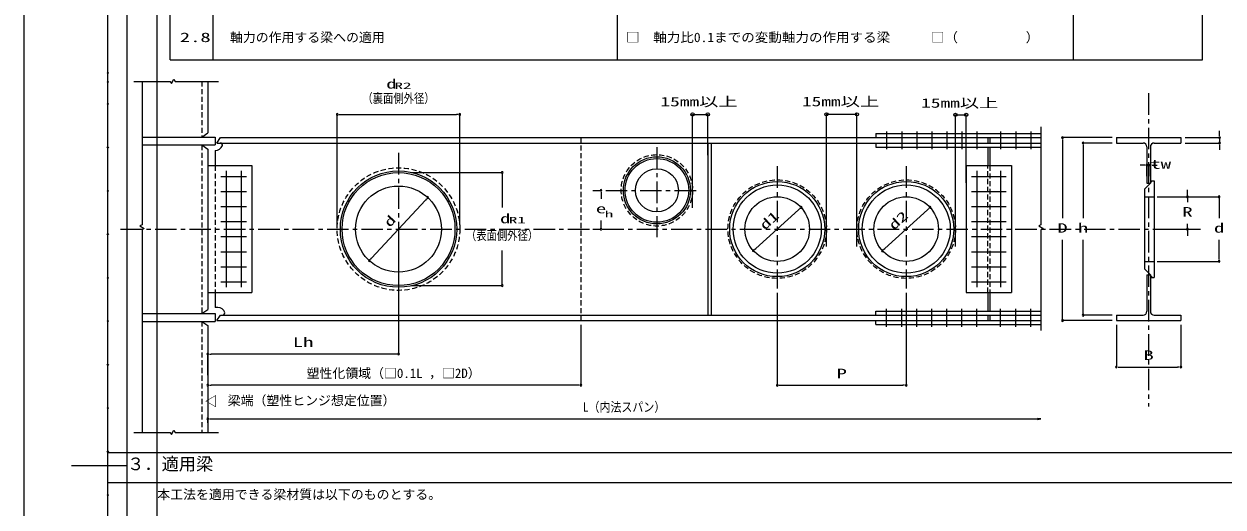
# Model space of a CAD drawing. Units: millimetres on the paper. Extents: x -420 to 420, y -297 to 297.
# Drawn here: x -420.5 to -141.7, y -33.6 to 78.7 of the extents above; entities that cross this region are included whole.
import ezdxf
from ezdxf.enums import TextEntityAlignment as Align

# ---------------------------------------------------------------- set-up
doc = ezdxf.new("R2010")
doc.units = ezdxf.units.MM
doc.linetypes.add('CHAIN1', pattern=[8, 5, -1, 1, -1])
doc.linetypes.add('DASHED1', pattern=[1.8, 1.2, -0.6])
doc.layers.add('0-0', color=7, linetype='Continuous')
doc.styles.add('ＭＳ ゴシック', font='')
doc.styles.get('ＭＳ ゴシック').set_extended_font_data('MS Gothic')

msp = doc.modelspace()

# ---------------------------------------------------------------- linework, layer by layer
at = {"layer": '0-0', "color": 6}
for p, q in [((-396.5, -256.5), (-396.5, 239.8)), ((-389.5, -256.5), (-389.5, 239.8)), ((-401, -20.904), (-133.667, -20.904)), ((-409.463, -23.904), (-396.5, -23.904)), ((-401, -27.904), (-133.667, -27.904))]:
    msp.add_line(p, q, dxfattribs=at)
at = {"layer": '0-0'}
for p, q in [((-386.5, 70.3), (-386.5, 210.3)), ((-376.5, 70.3), (-376.5, 210.3)), ((-282.5, 70.3), (-282.5, 210.3)), ((-176.5, 70.3), (-176.5, 210.3)), ((-146.5, 70.3), (-146.5, 210.3)), ((-386.5, 70.3), (-146.5, 70.3)), ((-377.763, 65.339), (-377.763, 53.34)), ((-347.672, 32.009), (-347.672, 57.647)), ((-347.272, 57.647), (-346.872, 57.647)), ((-346.872, 57.647), (-319.972, 57.647)), ((-319.572, 57.647), (-319.972, 57.647)), ((-319.172, 32.009), (-319.172, 57.647)), ((-265.048, 57.647), (-261.525, 57.647)), ((-265.048, 35.973), (-265.048, 57.647)), ((-261.525, 48.223), (-261.525, 57.647)), ((-233.928, 57.677), (-226.828, 57.677)), ((-233.928, 26.973), (-233.928, 57.677)), ((-226.828, 26.973), (-226.828, 57.677)), ((-203.928, 57.56), (-201.428, 57.56)), ((-203.928, 26.973), (-203.928, 57.56)), ((-201.428, 41.723), (-201.428, 57.56)), ((-379.163, 52.359), (-377.763, 53.34)), ((-222.428, 53.209), (-184.075, 53.209)), ((-222.428, 53.209), (-222.428, 52.259)), ((-219.928, 53.709), (-219.928, 49.559)), ((-216.428, 53.709), (-216.428, 49.559)), ((-212.928, 53.709), (-212.928, 49.559)), ((-209.428, 53.709), (-209.428, 49.559)), ((-205.928, 53.709), (-205.928, 49.559)), ((-202.428, 53.709), (-202.428, 49.559)), ((-198.928, 53.709), (-198.928, 49.559)), ((-193.428, 53.709), (-193.428, 49.559)), ((-189.928, 53.709), (-189.928, 49.559)), ((-186.428, 53.709), (-186.428, 49.559)), ((-142.522, 53.059), (-142.522, 53.859)), ((-142.522, 52.659), (-142.522, 53.059)), ((-393.028, 52.359), (-376.013, 52.359)), ((-393.028, 50.559), (-376.013, 50.559)), ((-379.163, 50.559), (-377.763, 49.579)), ((-376.013, 52.359), (-376.013, 50.559)), ((-375.663, 51.009), (-374.788, 52.259)), ((-375.663, 51.009), (-184.075, 51.009)), ((-374.788, 52.259), (-184.075, 52.259)), ((-261.525, 51.009), (-261.525, 11.009)), ((-260.725, 51.009), (-260.725, 11.009)), ((-222.428, 51.009), (-222.428, 50.059)), ((-196.428, 52.259), (-196.428, 51.009)), ((-195.928, 52.259), (-195.928, 51.009)), ((-167.517, 52.259), (-179.04, 52.259)), ((-179.04, 51.859), (-179.04, 51.459)), ((-179.04, 51.459), (-179.04, 33.509)), ((-167.517, 51.009), (-174.261, 51.009)), ((-174.261, 50.609), (-174.261, 50.209)), ((-174.261, 50.209), (-174.261, 33.509)), ((-166.517, 52.259), (-151.517, 52.259)), ((-166.517, 52.259), (-166.517, 51.009)), ((-166.517, 51.009), (-160.317, 51.009)), ((-157.717, 51.009), (-151.517, 51.009)), ((-151.517, 52.259), (-151.517, 51.009)), ((-150.517, 52.259), (-142.522, 52.259)), ((-150.517, 51.009), (-142.522, 51.009)), ((-142.522, 52.259), (-142.522, 51.009)), ((-142.522, 50.609), (-142.522, 50.209)), ((-142.522, 50.209), (-142.522, 49.409)), ((-377.763, 49.579), (-377.763, 12.34)), ((-376.013, 49.259), (-376.013, 45.759)), ((-222.428, 50.059), (-184.075, 50.059)), ((-196.428, 50.059), (-196.428, 45.759)), ((-195.928, 50.059), (-195.928, 45.759)), ((-159.417, 50.109), (-159.417, 41.659)), ((-158.617, 50.109), (-158.617, 41.659)), ((-377.763, 45.759), (-367.513, 45.759)), ((-367.513, 45.759), (-367.513, 16.259)), ((-201.428, 45.759), (-201.428, 16.259)), ((-201.428, 45.759), (-190.928, 45.759)), ((-190.928, 45.759), (-190.928, 16.259)), ((-160.217, 45.856), (-161.017, 45.856)), ((-159.817, 45.856), (-160.217, 45.856)), ((-159.417, 43.269), (-159.417, 45.856)), ((-159.417, 45.856), (-158.617, 45.856)), ((-158.617, 43.269), (-158.617, 45.856)), ((-158.217, 45.856), (-157.817, 45.856)), ((-157.817, 45.856), (-157.017, 45.856)), ((-374.763, 43.259), (-368.763, 43.259)), ((-373.513, 44.509), (-373.513, 17.509)), ((-370.013, 44.509), (-370.013, 17.509)), ((-330.422, 44.134), (-309.313, 44.134)), ((-309.313, 43.734), (-309.313, 43.334)), ((-309.313, 43.334), (-309.313, 36.009)), ((-200.178, 43.259), (-192.178, 43.259)), ((-198.928, 44.509), (-198.928, 17.509)), ((-193.428, 44.509), (-193.428, 17.509)), ((-158.617, 41.959), (-158.317, 41.959)), ((-158.317, 42.259), (-157.717, 42.259)), ((-158.317, 41.959), (-158.317, 42.259)), ((-157.717, 42.259), (-157.717, 19.759)), ((-374.763, 39.759), (-368.763, 39.759)), ((-288.241, 40.009), (-286.331, 40.009)), ((-286.331, 39.609), (-286.331, 39.209)), ((-286.331, 39.209), (-286.331, 38.009)), ((-200.178, 39.759), (-192.178, 39.759)), ((-160.017, 40.259), (-158.617, 41.659)), ((-160.017, 40.259), (-160.017, 38.509)), ((-159.417, 41.659), (-158.617, 41.659)), ((-149.989, 39.309), (-149.989, 40.109)), ((-149.989, 38.909), (-149.989, 39.309)), ((-374.763, 36.259), (-368.763, 36.259)), ((-327.179, 37.767), (-339.665, 24.252)), ((-326.908, 38.061), (-327.179, 37.767)), ((-200.178, 36.259), (-192.178, 36.259)), ((-160.017, 38.509), (-157.717, 38.509)), ((-160.017, 38.509), (-160.017, 23.509)), ((-157.017, 38.509), (-142.628, 38.509)), ((-157.017, 38.509), (-149.989, 38.509)), ((-149.989, 38.509), (-149.989, 37.259)), ((-142.628, 38.109), (-142.628, 37.709)), ((-142.628, 37.709), (-142.628, 33.509)), ((-240.401, 35.495), (-250.355, 26.524)), ((-240.104, 35.763), (-240.401, 35.495)), ((-210.418, 35.513), (-220.338, 26.505)), ((-210.122, 35.782), (-210.418, 35.513)), ((-374.763, 32.759), (-368.763, 32.759)), ((-288.241, 31.009), (-286.331, 31.009)), ((-286.331, 31.809), (-286.331, 33.009)), ((-286.331, 31.409), (-286.331, 31.809)), ((-200.178, 32.759), (-192.178, 32.759)), ((-157.017, 31.009), (-149.989, 31.009)), ((-149.989, 31.009), (-149.989, 32.259)), ((-374.763, 29.259), (-368.763, 29.259)), ((-333.422, 30.009), (-333.422, 1.976)), ((-200.178, 29.259), (-192.178, 29.259)), ((-179.04, 10.559), (-179.04, 28.509)), ((-174.261, 11.809), (-174.261, 28.509)), ((-149.989, 30.609), (-149.989, 30.209)), ((-149.989, 30.209), (-149.989, 29.409)), ((-142.628, 24.309), (-142.628, 28.509)), ((-374.763, 25.759), (-368.763, 25.759)), ((-309.313, 18.684), (-309.313, 26.009)), ((-250.652, 26.256), (-250.355, 26.524)), ((-220.634, 26.236), (-220.338, 26.505)), ((-200.178, 25.759), (-192.178, 25.759)), ((-339.937, 23.958), (-339.665, 24.252)), ((-160.017, 23.509), (-157.717, 23.509)), ((-160.017, 23.509), (-160.017, 21.759)), ((-157.017, 23.509), (-142.628, 23.509)), ((-142.628, 23.909), (-142.628, 24.309)), ((-374.763, 22.259), (-368.763, 22.259)), ((-200.178, 22.259), (-192.178, 22.259)), ((-160.017, 21.759), (-158.617, 20.359)), ((-159.417, 20.359), (-158.617, 20.359)), ((-159.417, 20.359), (-159.417, 11.909)), ((-158.617, 20.359), (-158.617, 11.909)), ((-158.617, 20.059), (-158.317, 20.059)), ((-158.317, 20.059), (-158.317, 19.759)), ((-158.317, 19.759), (-157.717, 19.759)), ((-374.763, 18.759), (-368.763, 18.759)), ((-330.422, 17.884), (-309.313, 17.884)), ((-309.313, 18.284), (-309.313, 18.684)), ((-200.178, 18.759), (-192.178, 18.759)), ((-377.763, 16.259), (-367.513, 16.259)), ((-376.013, 16.259), (-376.013, 12.759)), ((-245.378, 16.201), (-245.378, -5.296)), ((-215.378, 16.201), (-215.378, -5.296)), ((-201.428, 16.259), (-190.928, 16.259)), ((-196.428, 16.259), (-196.428, 11.959)), ((-195.928, 16.259), (-195.928, 11.959)), ((-393.028, 11.359), (-376.013, 11.359)), ((-379.163, 11.359), (-377.763, 12.34)), ((-375.442, 12.759), (-376.013, 12.759)), ((-376.013, 11.359), (-376.013, 9.559)), ((-222.428, 11.959), (-184.075, 11.959)), ((-222.428, 11.959), (-184.075, 11.959)), ((-222.428, 11.009), (-222.428, 11.959)), ((-219.928, 8.309), (-219.928, 12.459)), ((-216.428, 8.309), (-216.428, 12.459)), ((-212.928, 8.309), (-212.928, 12.459)), ((-209.428, 8.309), (-209.428, 12.459)), ((-205.928, 8.309), (-205.928, 12.459)), ((-202.428, 8.309), (-202.428, 12.459)), ((-198.928, 8.309), (-198.928, 12.459)), ((-193.428, 8.309), (-193.428, 12.459)), ((-189.928, 8.309), (-189.928, 12.459)), ((-186.428, 8.309), (-186.428, 12.459)), ((-174.261, 11.409), (-174.261, 11.809)), ((-393.028, 9.559), (-376.013, 9.559)), ((-379.163, 9.559), (-377.763, 8.579)), ((-377.763, 8.579), (-377.763, -16.222)), ((-375.663, 9.759), (-374.788, 11.009)), ((-375.663, 9.759), (-184.075, 9.759)), ((-374.788, 11.009), (-184.075, 11.009)), ((-291.013, 8.759), (-291.013, -5.247)), ((-222.428, 8.809), (-222.428, 9.759)), ((-222.428, 8.809), (-184.075, 8.809)), ((-222.428, 8.809), (-184.075, 8.809)), ((-196.428, 11.009), (-196.428, 9.759)), ((-195.928, 11.009), (-195.928, 9.759)), ((-179.04, 10.159), (-179.04, 10.559)), ((-167.517, 9.759), (-179.04, 9.759)), ((-167.517, 11.009), (-174.261, 11.009)), ((-166.517, 11.009), (-160.317, 11.009)), ((-166.517, 11.009), (-166.517, 9.759)), ((-166.517, 9.759), (-151.517, 9.759)), ((-166.517, 8.759), (-166.517, -1.046)), ((-157.717, 11.009), (-151.517, 11.009)), ((-151.517, 11.009), (-151.517, 9.759)), ((-151.517, 8.759), (-151.517, -1.046)), ((-377.763, -2.942), (-377.763, 1.976)), ((-377.363, 1.976), (-376.963, 1.976)), ((-334.222, 1.976), (-376.963, 1.976)), ((-333.822, 1.976), (-334.222, 1.976)), ((-166.117, -1.046), (-165.717, -1.046)), ((-165.717, -1.046), (-152.317, -1.046)), ((-151.917, -1.046), (-152.317, -1.046)), ((-377.763, -3.942), (-377.763, -5.247)), ((-377.363, -5.247), (-376.963, -5.247)), ((-291.813, -5.247), (-376.963, -5.247)), ((-291.413, -5.247), (-291.813, -5.247)), ((-244.978, -5.296), (-244.578, -5.296)), ((-244.578, -5.296), (-216.178, -5.296)), ((-215.778, -5.296), (-216.178, -5.296)), ((-377.763, -13.974), (-377.763, -13.098)), ((-377.363, -13.098), (-376.963, -13.098)), ((-376.963, -13.098), (-184.875, -13.098))]:
    msp.add_line(p, q, dxfattribs=at)
at = {"layer": '0-0', "linetype": 'DASHED1'}
for p, q in [((-379.163, 65.339), (-379.163, 52.359)), ((-379.163, 50.559), (-379.163, 11.359)), ((-291.013, 52.259), (-291.013, 9.759)), ((-376.013, 45.759), (-376.013, 16.259)), ((-196.428, 16.259), (-196.428, 45.759)), ((-195.928, 45.759), (-195.928, 16.259)), ((-379.163, 9.559), (-379.163, -16.222))]:
    msp.add_line(p, q, dxfattribs=at)
at = {"layer": '0-0', "linetype": 'CHAIN1'}
for p, q in [((-159.017, 62.568), (-159.017, -10.244)), ((-333.422, 48.71), (-333.422, 17.201)), ((-273.348, 50.038), (-273.348, 29.121)), ((-245.378, 45.605), (-245.378, 17.201)), ((-215.378, 45.605), (-215.378, 17.201)), ((-285.241, 40.009), (-264.048, 40.009)), ((-398.035, 31.009), (-146.988, 31.009))]:
    msp.add_line(p, q, dxfattribs=at)
at = {"layer": '0-0'}
for points in [[(-420.5, -297), (420.5, -297), (420.5, 297), (-420.5, 297)], [(-420.5, -297), (420.5, -297), (420.5, 297), (-420.5, 297)], [(-401, 279.8), (401, 279.8), (401, -256.5), (-401, -256.5)], [(-184.875, -12.965), (-184.875, -13.232), (-184.075, -13.098)]]:
    msp.add_lwpolyline(points, close=True, dxfattribs=at)
for points in [[(-394.953, 65.339), (-386.522, 65.339), (-386.234, 64.839), (-385.656, 65.839), (-385.368, 65.339), (-375.241, 65.339)], [(-393.028, 65.339), (-393.028, 32.019), (-393.528, 31.73), (-392.528, 31.153), (-393.028, 30.864), (-393.028, -16.222)], [(-184.075, 54.734), (-184.075, 32.019), (-184.575, 31.73), (-183.575, 31.153), (-184.075, 30.864), (-184.075, 7.429)], [(-394.953, -16.222), (-386.522, -16.222), (-386.234, -16.722), (-385.656, -15.722), (-385.368, -16.222), (-375.241, -16.222)]]:
    msp.add_lwpolyline(points, dxfattribs=at)
for centre, radius in [((-401, 67.3), 0.125), ((-401, 65.2), 0.125), ((-401, 60.1), 0.125), ((-265.048, 57.647), 0.375), ((-261.525, 57.647), 0.375), ((-233.928, 57.677), 0.375), ((-226.828, 57.677), 0.375), ((-203.928, 57.56), 0.375), ((-201.428, 57.56), 0.375), ((-401, 50), 0.125), ((-273.348, 40.009), 7.8), ((-273.348, 40.009), 7.4), ((-273.348, 40.009), 5), ((-333.422, 31.009), 13.525), ((-333.422, 31.009), 13.125), ((-245.378, 31.009), 11.05), ((-215.378, 31.009), 11.05), ((-401, 39.9), 0.125), ((-333.422, 31.009), 10), ((-245.378, 31.009), 10.25), ((-215.378, 31.009), 10.25), ((-245.378, 31.009), 7.5), ((-215.378, 31.009), 7.5), ((-401, 29.8), 0.125), ((-401, 19.7), 0.125), ((-401, 9.6), 0.125), ((-401, -0.5), 0.125), ((-401, -10.6), 0.125), ((-401, -20.7), 0.125), ((-401, -30.8), 0.125)]:
    msp.add_circle(centre, radius, dxfattribs=at)
at = {"layer": '0-0', "linetype": 'DASHED1'}
for centre, radius in [((-273.348, 40.009), 8.3), ((-333.422, 31.009), 14.25), ((-245.378, 31.009), 11.45), ((-215.378, 31.009), 11.45)]:
    msp.add_circle(centre, radius, dxfattribs=at)
at = {"layer": '0-0'}
for centre, radius, start, end in [((-347.672, 57.647), 0.2, 0, 180), ((-347.672, 57.647), 0.2, 180, 0), ((-319.172, 57.647), 0.2, 0, 180), ((-319.172, 57.647), 0.2, 180, 0), ((-376.013, 51.009), 1.75, 270, 340.06757), ((-374.858, 50.509), 0.5, 324.30848, 90), ((-179.04, 52.259), 0.2, 90, 270), ((-179.04, 52.259), 0.2, 270, 90), ((-174.261, 51.009), 0.2, 90, 270), ((-174.261, 51.009), 0.2, 270, 90), ((-160.317, 50.109), 0.9, 0, 90), ((-157.717, 50.109), 0.9, 90, 180), ((-142.522, 52.259), 0.2, 90, 270), ((-142.522, 51.009), 0.2, 90, 270), ((-142.522, 52.259), 0.2, 270, 90), ((-142.522, 51.009), 0.2, 270, 90), ((-159.417, 45.856), 0.2, 0, 180), ((-159.417, 45.856), 0.2, 180, 0), ((-158.617, 45.856), 0.2, 0, 180), ((-158.617, 45.856), 0.2, 180, 0), ((-309.313, 44.134), 0.2, 90, 270), ((-309.313, 44.134), 0.2, 270, 90), ((-286.331, 40.009), 0.2, 90, 270), ((-286.331, 40.009), 0.2, 270, 90), ((-326.636, 38.354), 0.2, 47.26656, 227.26656), ((-326.636, 38.354), 0.2, 227.26656, 47.26656), ((-209.826, 36.051), 0.2, 42.24054, 222.24054), ((-149.989, 38.509), 0.2, 90, 270), ((-149.989, 38.509), 0.2, 270, 90), ((-142.628, 38.509), 0.2, 90, 270), ((-142.628, 38.509), 0.2, 270, 90), ((-239.807, 36.03), 0.2, 42.02612, 222.02612), ((-239.807, 36.03), 0.2, 222.02612, 42.02612), ((-209.826, 36.051), 0.2, 222.24054, 42.24054), ((-286.331, 31.009), 0.2, 90, 270), ((-286.331, 31.009), 0.2, 270, 90), ((-149.989, 31.009), 0.2, 90, 270), ((-149.989, 31.009), 0.2, 270, 90), ((-250.949, 25.988), 0.2, 42.02612, 222.02612), ((-250.949, 25.988), 0.2, 222.02612, 42.02612), ((-220.931, 25.967), 0.2, 42.24054, 222.24054), ((-220.931, 25.967), 0.2, 222.24054, 42.24054), ((-340.208, 23.664), 0.2, 47.26656, 227.26656), ((-340.208, 23.664), 0.2, 227.26656, 47.26656), ((-142.628, 23.509), 0.2, 90, 270), ((-142.628, 23.509), 0.2, 270, 90), ((-309.313, 17.884), 0.2, 90, 270), ((-309.313, 17.884), 0.2, 270, 90), ((-375.442, 11.009), 1.75, 19.93243, 90), ((-374.288, 11.509), 0.5, 270, 35.69152), ((-174.261, 11.009), 0.2, 90, 270), ((-174.261, 11.009), 0.2, 270, 90), ((-160.317, 11.909), 0.9, 270, 0), ((-157.717, 11.909), 0.9, 180, 270), ((-179.04, 9.759), 0.2, 90, 270), ((-179.04, 9.759), 0.2, 270, 90), ((-377.763, 1.976), 0.2, 0, 180), ((-377.763, 1.976), 0.2, 180, 0), ((-333.422, 1.976), 0.2, 0, 180), ((-333.422, 1.976), 0.2, 180, 0), ((-166.517, -1.046), 0.2, 0, 180), ((-166.517, -1.046), 0.2, 180, 0), ((-151.517, -1.046), 0.2, 0, 180), ((-151.517, -1.046), 0.2, 180, 0), ((-377.763, -5.247), 0.2, 0, 180), ((-377.763, -5.247), 0.2, 180, 0), ((-291.013, -5.247), 0.2, 0, 180), ((-291.013, -5.247), 0.2, 180, 0), ((-245.378, -5.296), 0.2, 0, 180), ((-245.378, -5.296), 0.2, 180, 0), ((-215.378, -5.296), 0.2, 0, 180), ((-215.378, -5.296), 0.2, 180, 0), ((-377.763, -13.098), 0.2, 0, 180), ((-377.763, -13.098), 0.2, 180, 0)]:
    msp.add_arc(centre, radius, start, end, dxfattribs=at)
msp.add_solid([(-184.875, -12.965), (-184.875, -13.232), (-184.075, -13.098)], dxfattribs=at)

# ---------------------------------------------------------------- texts
at = {"layer": '0-0', "style": 'ＭＳ ゴシック'}
for s, height, width, p in [('2.8', 2.199, 1.6, (-384.269, 73.8)), ('□\u3000軸力比0.1までの変動軸力の作用する梁\u3000\u3000\u3000□（\u3000\u3000\u3000\u3000\u3000）\u3000', 2.199, 1.05, (-280.5, 73.8)), ('d', 2.199, 1.6, (-336.27, 62.992)), ('R2', 1.466, 2, (-334.372, 63.153)), ('（裏面側外径）', 2.199, 0.8, (-341.822, 59.647)), ('15mm以上', 2.199, 1.5, (-272.516, 58.865)), ('15mm以上', 2.199, 1.5, (-239.608, 58.896)), ('15mm以上', 2.199, 1.5, (-211.908, 58.549)), ('tw', 2.199, 1.6, (-158.603, 44.352)), ('e', 2.199, 1.6, (-287.531, 34.009)), ('d  ', 2.199, 1.6, (-309.806, 31.701)), ('R1', 1.466, 2, (-307.787, 31.938)), ('h', 1.466, 2, (-285.476, 33.323)), ('R', 2.199, 1.6, (-151.189, 33.259)), ('（表面側外径）', 2.199, 0.8, (-317.745, 27.816)), ('d', 2.199, 1.6, (-143.828, 29.509)), ('Lh', 2.199, 1.6, (-357.993, 2.976)), ('B', 2.199, 1.6, (-160.217, -0.046)), ('P', 2.199, 1.6, (-231.578, -4.296)), ('L（内法スパン）', 2.199, 0.85, (-290.519, -12.098))]:
    msp.add_text(s, height=height, dxfattribs=dict(at, width=width)).set_placement(p, align=Align.BOTTOM_LEFT)
for s, height, p in [('軸力の作用する梁への適用', 2.199, (-372.614, 73.8)), ('塑性化領域（□0.1L ，□2D）', 2.199, (-354.788, -4.247)), ('梁端（塑性ヒンジ想定位置）', 2.199, (-373.125, -10.579)), ('３．適用梁', 2.933, (-396.5, -25.904)), ('本工法を適用できる梁材質は以下のものとする。', 2.199, (-389.5, -32.404))]:
    msp.add_text(s, height=height, dxfattribs=at).set_placement(p, align=Align.BOTTOM_LEFT)
at = {"layer": '0-0', "style": 'ＭＳ ゴシック', "width": 1.6}
for s, rotation, p in [('d', 47.267, (-334.971, 30.806)), ('d1', 42.026, (-247.83, 30.145)), ('d2', 42.241, (-217.827, 30.136)), ('D', 0.1, (-180.237, 29.507)), ('h', 0.1, (-175.459, 29.507))]:
    msp.add_text(s, height=2.199, rotation=rotation, dxfattribs=at).set_placement(p, align=Align.BOTTOM_LEFT)
at = {"layer": '0-0', "style": 'ＭＳ ゴシック'}
msp.add_text('△', height=2.199, rotation=90, dxfattribs=at).set_placement((-375.181, -10.47), align=Align.BOTTOM_LEFT)

doc.saveas('drawing.dxf')
